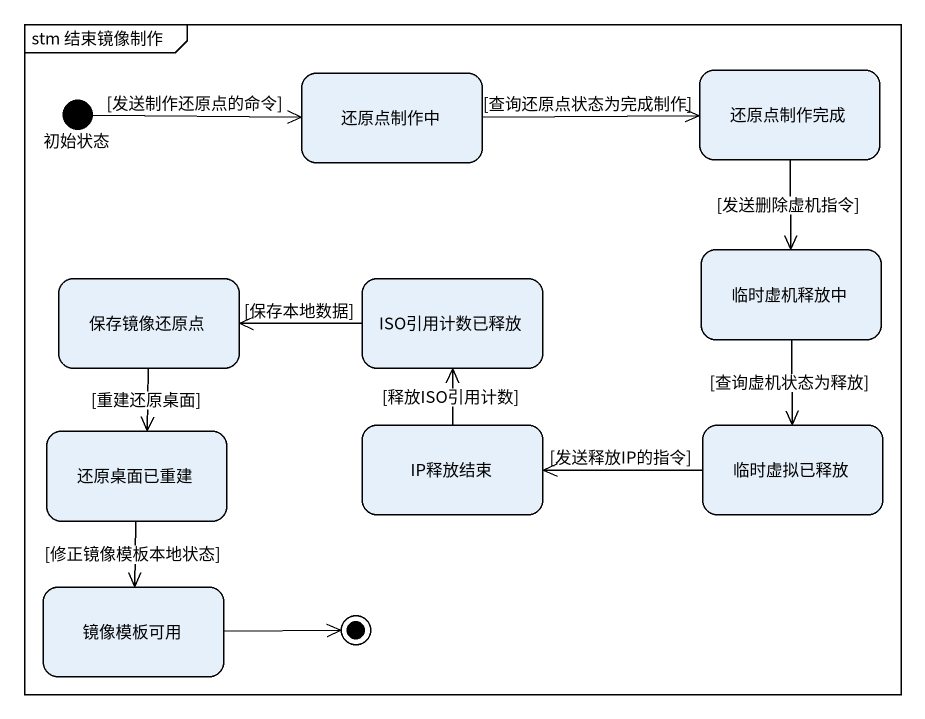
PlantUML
@startuml
mainframe stm 结束镜像制作
hide empty description
state 初始状态 <<start>>
state 还原点制作中
state 还原点制作完成
state 保存镜像还原点
state ISO引用计数已释放
state 临时虚机释放中
state 还原桌面已重建
state IP释放结束
state 临时虚拟已释放
state 镜像模板可用
初始状态 -right-> 还原点制作中 : [发送制作还原点的命令]
还原点制作中 -right-> 还原点制作完成 : [查询还原点状态为完成制作]
还原点制作完成 --> 临时虚机释放中 : [发送删除虚机指令]
保存镜像还原点 --> 还原桌面已重建 : [重建还原桌面]
ISO引用计数已释放 -left-> 保存镜像还原点 : [保存本地数据]
临时虚机释放中 --> 临时虚拟已释放 : [查询虚机状态为释放]
还原桌面已重建 --> 镜像模板可用 : [修正镜像模板本地状态]
IP释放结束 -up-> ISO引用计数已释放 : [释放ISO引用计数]
临时虚拟已释放 -left-> IP释放结束 : [发送释放IP的指令]
镜像模板可用 -right-> [*]
@enduml
